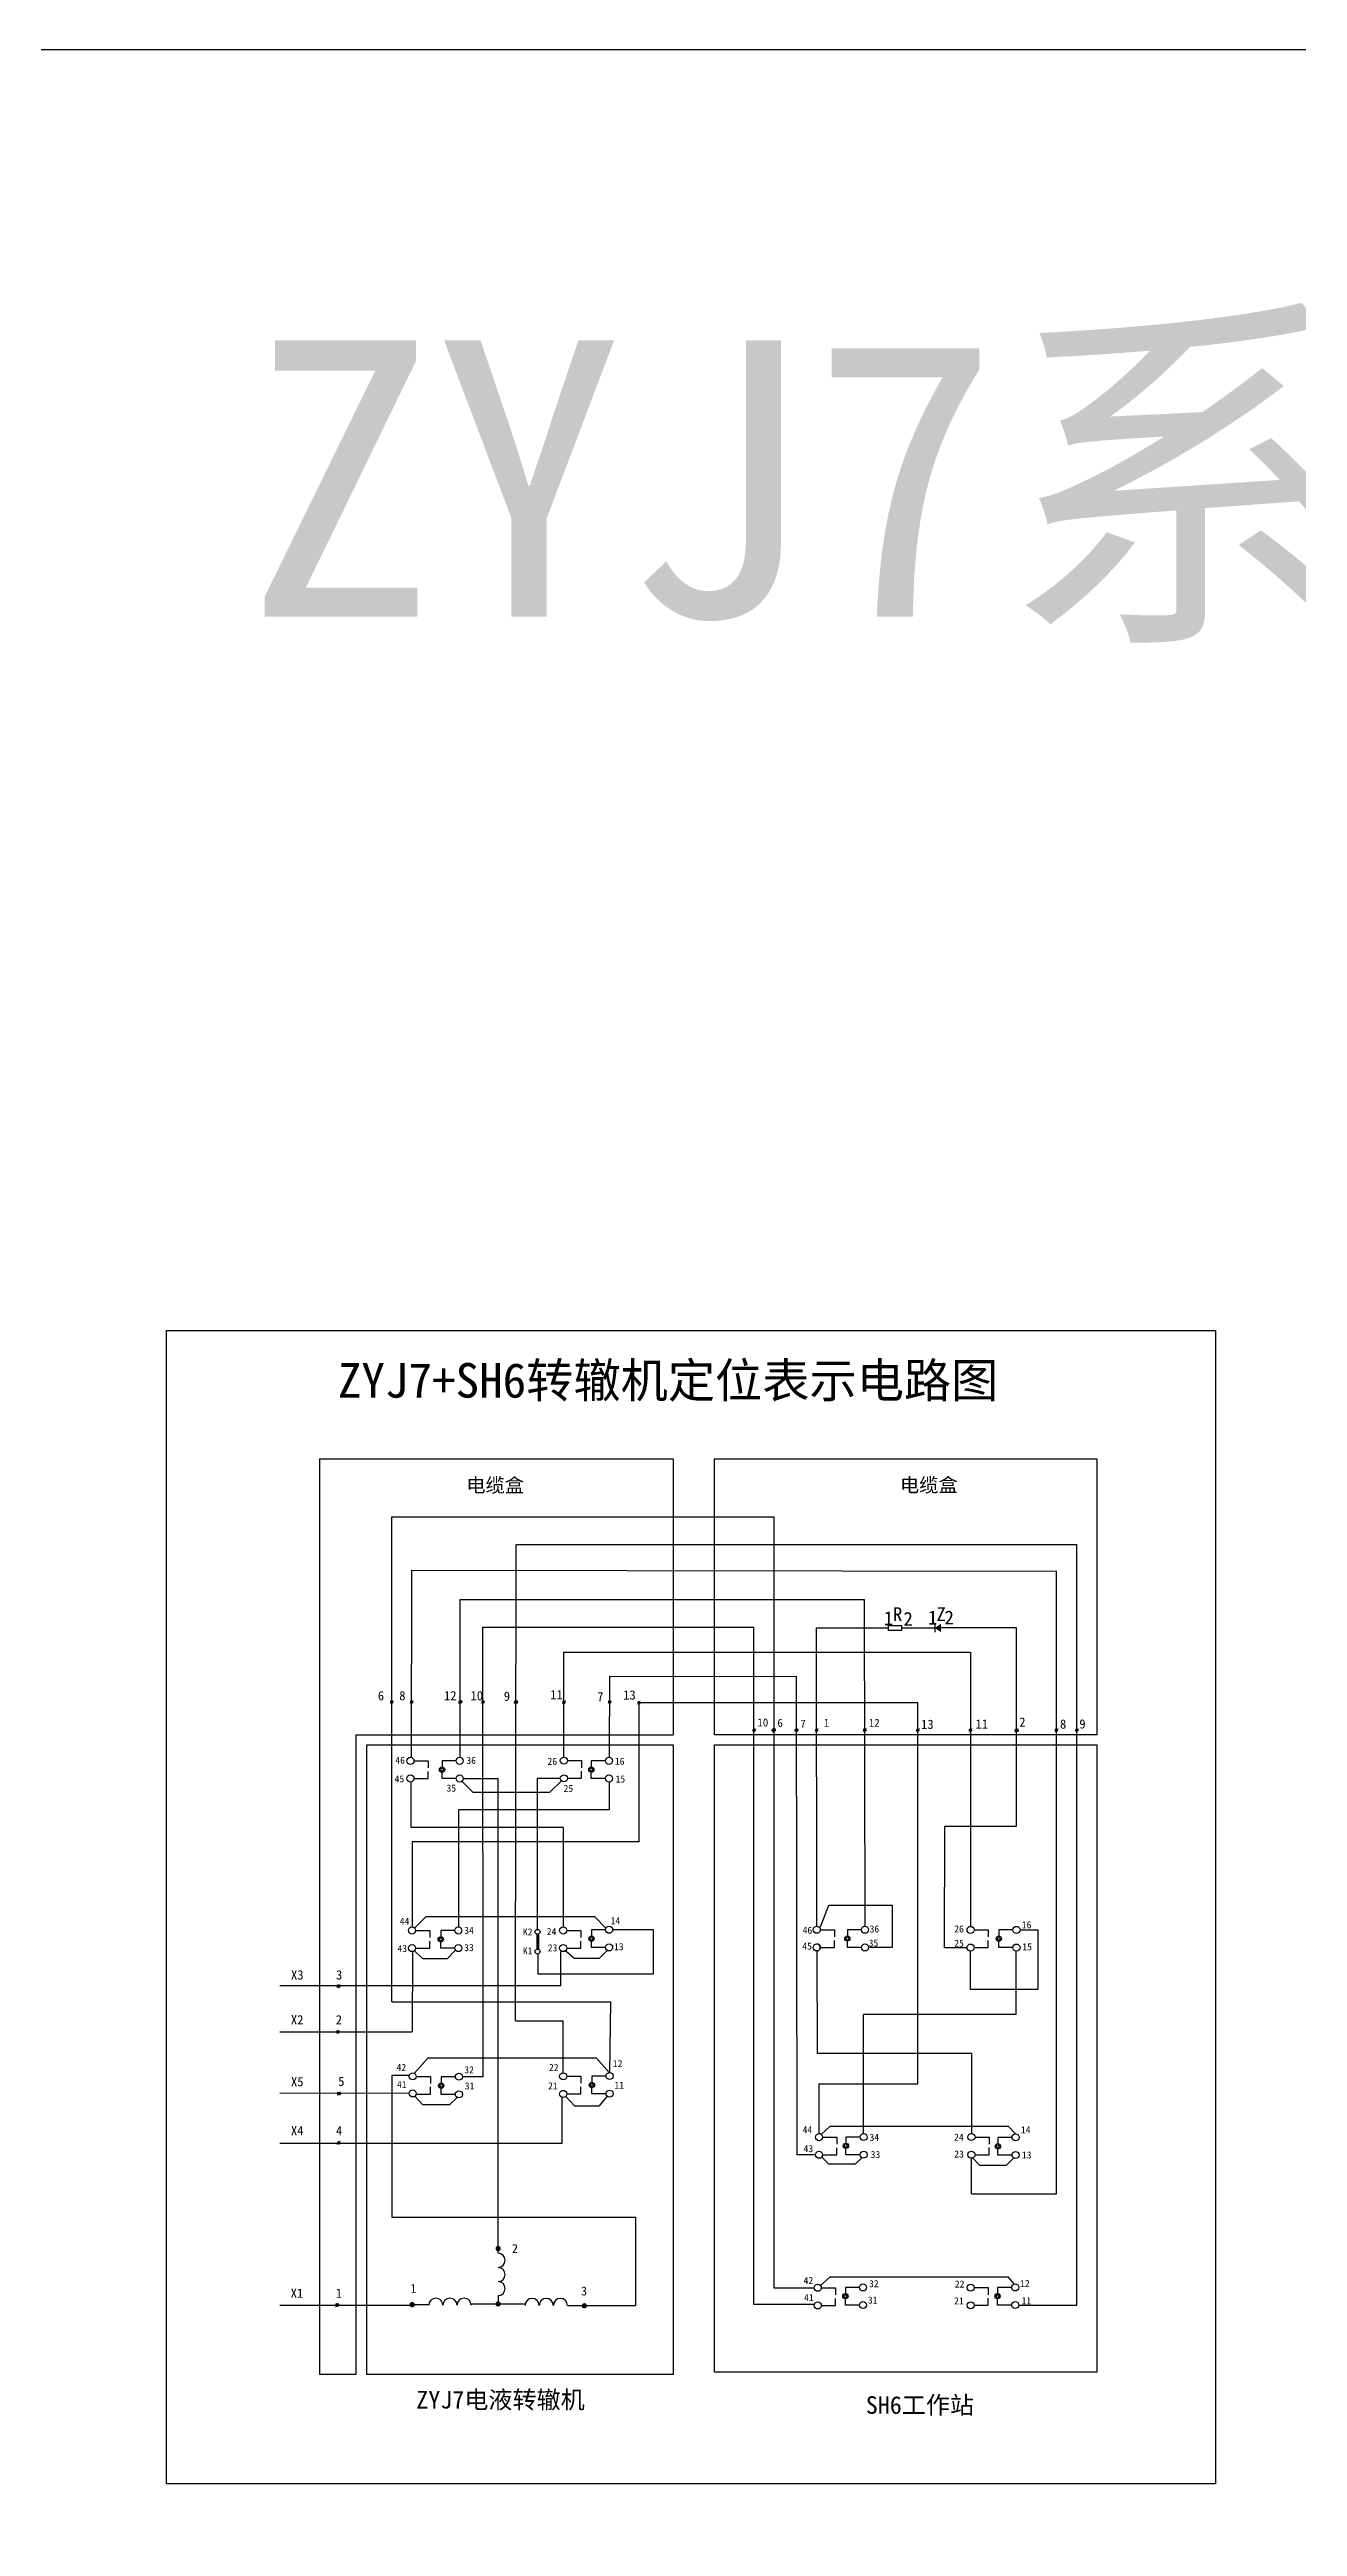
# Model space of a CAD drawing. Header units: millimetres. Extents: x 683 to 10813, y 550 to 4251.
# Drawn here: x 4080 to 5162, y 2103 to 4251 of the extents above; entities that cross this region are included whole.
import ezdxf
from ezdxf.enums import TextEntityAlignment as Align

# ---------------------------------------------------------------- set-up
doc = ezdxf.new("R2010")
doc.units = ezdxf.units.MM
doc.styles.get("Standard").update_dxf_attribs({"font": 'arial.ttf'})
doc.styles.add('宋体', font='SimSun.ttf')

# ---------------------------------------------------------------- blocks, each defined once
blk = doc.blocks.new('R')
blk.add_lwpolyline([(8, -1.6), (0, -1.6), (0, 1.6), (8, 1.6)], close=True)

msp = doc.modelspace()

# ---------------------------------------------------------------- hatches: boundary and pattern name
msp.add_hatch(color=256).paths.add_polyline_path([(4847.2, 2881.9), (4852.7, 2885.6), (4852.7, 2878.3)])
msp.add_hatch(color=256).paths.add_polyline_path([(4847.2, 2881.9), (4852.7, 2885.6), (4852.7, 2878.3)])

# ---------------------------------------------------------------- linework, layer by layer
for p, q in [((4314, 3028.6), (4314, 2234.6)), ((4314, 3028.6), (4620.6, 3028.6)), ((4620.6, 3028.6), (4620.6, 2789.3)), ((4376.6, 2978.2), (4708, 2978.2)), ((4376.6, 2557.7), (4376.6, 2978.2)), ((4376.6, 2978.2), (4708, 2978.2)), ((4708, 2309.5), (4708, 2978.2)), ((4484, 2541.4), (4484.5, 2954.4)), ((4484, 2541.4), (4484.5, 2954.4)), ((4484.5, 2954.4), (4970.5, 2954.4)), ((4484.5, 2954.4), (4970.5, 2954.4)), ((4970.5, 2294.8), (4970.5, 2954.4)), ((4393.8, 2769.5), (4394, 2932)), ((4394, 2932), (4952.7, 2931.1)), ((4952.7, 2453.2), (4952.7, 2931.1)), ((4436, 2769.6), (4436, 2906.5)), ((4436, 2906.5), (4786.3, 2906.5)), ((4787, 2623.3), (4786.3, 2906.5)), ((4787, 2623.3), (4786.3, 2906.5)), ((4455.8, 2492.6), (4455.6, 2882.7)), ((4455.6, 2882.7), (4690.4, 2882.7)), ((4455.8, 2492.6), (4455.6, 2882.7)), ((4455.6, 2882.7), (4690.4, 2882.7)), ((4690.4, 2295.3), (4690.4, 2882.7)), ((4745, 2623.3), (4744.9, 2881.9)), ((4847.2, 2885.6), (4847.2, 2878.3)), ((4847.2, 2885.6), (4847.2, 2878.3)), ((4918.2, 2882), (4852.7, 2882)), ((4525.9, 2770.1), (4525.9, 2860.8)), ((4525.9, 2860.8), (4877.8, 2860.8)), ((4878.2, 2860.8), (4878.2, 2623.2)), ((4565.4, 2770.1), (4565.5, 2840)), ((4565.4, 2770.1), (4565.5, 2839.5)), ((4565.5, 2840), (4727.5, 2839.9)), ((4727.9, 2425), (4727.5, 2839.9)), ((4591.2, 2696.6), (4591.2, 2817.3)), ((4592.4, 2817.3), (4832.5, 2817.3)), ((4592.4, 2817.3), (4832.5, 2817.3)), ((4832.5, 2486.6), (4832.5, 2817.3)), ((4345.5, 2789.3), (4345.5, 2234.6)), ((4345.5, 2789.3), (4620.6, 2789.3)), ((4432.4, 2766.7), (4420.2, 2766.7)), ((4420.2, 2766.7), (4420.2, 2760.6)), ((4432.4, 2766.7), (4420.2, 2766.7)), ((4420.2, 2766.7), (4420.2, 2760.6)), ((4420.2, 2751.4), (4420.2, 2757.6)), ((4420.2, 2751.4), (4420.2, 2757.6)), ((4432.4, 2751.4), (4420.2, 2751.4)), ((4432.4, 2751.4), (4420.2, 2751.4)), ((4438.6, 2751.4), (4468.8, 2751.4)), ((4468.8, 2346.1), (4468.8, 2751.4)), ((4522.7, 2751.4), (4502.6, 2751.4)), ((4522.7, 2751.4), (4502.6, 2751.4)), ((4502.6, 2751.4), (4502.7, 2620.5)), ((4523.7, 2749.5), (4513.5, 2739.4)), ((4528.9, 2766.9), (4541.1, 2766.9)), ((4528.9, 2751.6), (4541.1, 2751.6)), ((4541.1, 2766.9), (4541.1, 2760.7)), ((4541.1, 2751.6), (4541.1, 2757.7)), ((4561.8, 2766.7), (4549.6, 2766.7)), ((4549.6, 2766.7), (4549.6, 2760.6)), ((4561.8, 2766.7), (4549.6, 2766.7)), ((4549.6, 2766.7), (4549.6, 2760.6)), ((4549.6, 2751.4), (4549.6, 2757.6)), ((4549.6, 2751.4), (4549.6, 2757.6)), ((4561.8, 2751.4), (4549.6, 2751.4)), ((4561.8, 2751.4), (4549.6, 2751.4)), ((4393.3, 2748.2), (4393.3, 2709.1)), ((4437.6, 2748.7), (4446.9, 2739.4)), ((4446.9, 2739.4), (4513.5, 2739.4)), ((4565, 2748.2), (4565, 2724.5)), ((4565, 2748.2), (4565, 2724.5)), ((4393.3, 2709.1), (4525.4, 2709.1)), ((4434.9, 2623), (4434.9, 2724.5)), ((4435, 2724.5), (4565, 2724.5)), ((4525.5, 2623), (4525.5, 2708.6)), ((4591.2, 2696.6), (4394.2, 2696.6)), ((4394.2, 2696.6), (4394.2, 2622.6)), ((4396.3, 2621.6), (4406.2, 2631.4)), ((4396.3, 2621.6), (4406.2, 2631.4)), ((4552.6, 2631.4), (4406.2, 2631.4)), ((4552.6, 2631.4), (4406.2, 2631.4)), ((4562.3, 2621.7), (4552.6, 2631.4)), ((4562.3, 2621.7), (4552.6, 2631.4)), ((4748.1, 2622.8), (4755.4, 2641.6)), ((4755.4, 2641.6), (4810.3, 2641.6)), ((4783.7, 2620.2), (4771.5, 2620.2)), ((4771.5, 2620.2), (4771.5, 2614.1)), ((4783.7, 2620.2), (4771.5, 2620.2)), ((4771.5, 2620.2), (4771.5, 2614.1)), ((4810.3, 2641.6), (4810.3, 2604.9)), ((4394.6, 2601.2), (4394.3, 2531.7)), ((4396, 2602.3), (4403.4, 2595.3)), ((4397.3, 2619.6), (4409.5, 2619.6)), ((4397.3, 2619.6), (4409.5, 2619.6)), ((4397.3, 2604.3), (4409.5, 2604.3)), ((4397.3, 2604.3), (4409.5, 2604.3)), ((4409.5, 2619.6), (4409.5, 2613.4)), ((4409.5, 2619.6), (4409.5, 2613.4)), ((4409.5, 2604.3), (4409.5, 2610.4)), ((4409.5, 2604.3), (4409.5, 2610.4)), ((4431.4, 2619.6), (4419.1, 2619.6)), ((4419.1, 2619.6), (4419.1, 2613.5)), ((4431.4, 2619.6), (4419.1, 2619.6)), ((4419.1, 2619.6), (4419.1, 2613.5)), ((4419.1, 2604.3), (4419.1, 2610.4)), ((4431.4, 2604.3), (4419.1, 2604.3)), ((4431.6, 2602.3), (4424.9, 2595.3)), ((4502.3, 2616.6), (4502.3, 2603.1)), ((4502.3, 2616.6), (4502.3, 2603.1)), ((4503, 2616.3), (4503, 2603.4)), ((4503, 2616.3), (4503, 2603.4)), ((4503.2, 2599.2), (4503.2, 2582)), ((4503.2, 2599.2), (4503.2, 2582)), ((4503.7, 2616.6), (4503.7, 2603.1)), ((4503.7, 2616.6), (4503.7, 2603.1)), ((4523, 2601.4), (4523, 2571.5)), ((4527.5, 2601.9), (4534.6, 2595.6)), ((4527.5, 2601.9), (4534.6, 2595.6)), ((4549.7, 2620.2), (4549.7, 2614.1)), ((4562, 2620.2), (4549.7, 2620.2)), ((4549.7, 2620.2), (4549.7, 2614.1)), ((4562, 2620.2), (4549.7, 2620.2)), ((4549.7, 2604.9), (4549.7, 2611)), ((4549.7, 2604.9), (4549.7, 2611)), ((4562, 2604.9), (4549.7, 2604.9)), ((4562, 2604.9), (4549.7, 2604.9)), ((4563.5, 2602.5), (4556.8, 2595.6)), ((4563.5, 2602.5), (4556.8, 2595.6)), ((4603.4, 2620.2), (4568.1, 2620.2)), ((4603.4, 2582), (4603.4, 2620.2)), ((4771.5, 2604.9), (4771.5, 2611.1)), ((4771.5, 2604.9), (4771.5, 2611.1)), ((4783.7, 2604.9), (4771.5, 2604.9)), ((4783.7, 2604.9), (4771.5, 2604.9)), ((4810.3, 2604.9), (4789.8, 2604.9)), ((4875.2, 2604.7), (4855.7, 2604.7)), ((4855.7, 2604.7), (4855.7, 2604.7)), ((4855.7, 2604.7), (4855.7, 2604.7)), ((4878.3, 2568.4), (4878.3, 2601.8)), ((4902.8, 2620.1), (4902.8, 2614)), ((4915.1, 2620.1), (4902.8, 2620.1)), ((4902.8, 2620.1), (4902.8, 2614)), ((4915.1, 2620.1), (4902.8, 2620.1)), ((4902.8, 2604.8), (4902.8, 2611)), ((4902.8, 2604.8), (4902.8, 2611)), ((4915.1, 2604.8), (4902.8, 2604.8)), ((4915.1, 2604.8), (4902.8, 2604.8)), ((4917.8, 2586.5), (4917.8, 2601.7)), ((4917.8, 2546.7), (4917.8, 2601.7)), ((4921.2, 2620.1), (4936.6, 2620.1)), ((4936.6, 2620.1), (4936.6, 2568.4)), ((4403.4, 2595.3), (4424.9, 2595.3)), ((4503.2, 2582), (4603.4, 2582)), ((4534.6, 2595.6), (4556.8, 2595.6)), ((4534.6, 2595.6), (4556.8, 2595.6)), ((4376.6, 2557.7), (4566.1, 2557.7)), ((4566.1, 2557.7), (4565.4, 2496.4)), ((4936.6, 2568.4), (4878.3, 2568.4)), ((4483.9, 2541.4), (4525.3, 2541.4)), ((4483.9, 2541.4), (4525.3, 2541.4)), ((4525.2, 2496.3), (4525.2, 2541.4)), ((4525.2, 2496.3), (4525.2, 2541.4)), ((4917.8, 2546.7), (4785.6, 2546.7)), ((4785.6, 2485.7), (4785.6, 2546.7)), ((4785.6, 2443.6), (4785.6, 2546.7)), ((4785.6, 2485.7), (4785.6, 2535.2)), ((4917.8, 2546.7), (4790.7, 2546.7)), ((4279.7, 2531.7), (4394.3, 2531.7)), ((4392.1, 2493.8), (4376.8, 2493.8)), ((4396, 2495.6), (4407.5, 2508.7)), ((4396, 2495.6), (4407.5, 2508.7)), ((4397.9, 2493.1), (4410.1, 2493.1)), ((4554.1, 2508.9), (4407.5, 2508.9)), ((4554.1, 2508.9), (4407.5, 2508.9)), ((4410.1, 2493.1), (4410.1, 2486.9)), ((4431.8, 2492.8), (4419.5, 2492.8)), ((4419.5, 2492.8), (4419.5, 2486.6)), ((4431.8, 2492.8), (4419.5, 2492.8)), ((4419.5, 2492.8), (4419.5, 2486.6)), ((4455.8, 2492.6), (4438, 2492.6)), ((4528.3, 2493.2), (4540.5, 2493.2)), ((4528.3, 2493.2), (4540.5, 2493.2)), ((4540.5, 2493.2), (4540.5, 2487.1)), ((4540.5, 2493.2), (4540.5, 2487.1)), ((4550.1, 2493.4), (4550.1, 2487.3)), ((4562.3, 2493.4), (4550.1, 2493.4)), ((4550.1, 2493.4), (4550.1, 2487.3)), ((4562.3, 2493.4), (4550.1, 2493.4)), ((4565, 2496.4), (4554.1, 2508.9)), ((4565, 2496.4), (4554.1, 2508.9)), ((4391.8, 2478.3), (4279.7, 2478.4)), ((4396.5, 2475.8), (4403.7, 2468.3)), ((4396.5, 2475.8), (4403.7, 2468.3)), ((4397.9, 2477.8), (4410.1, 2477.8)), ((4410.1, 2477.8), (4410.1, 2483.9)), ((4419.5, 2477.5), (4419.5, 2483.6)), ((4419.5, 2477.5), (4419.5, 2483.6)), ((4431.8, 2477.5), (4419.5, 2477.5)), ((4431.8, 2477.5), (4419.5, 2477.5)), ((4433.2, 2474.9), (4426.7, 2468.3)), ((4433.2, 2474.9), (4426.7, 2468.3)), ((4524.4, 2435.3), (4524.4, 2475.1)), ((4524.4, 2435.3), (4524.4, 2475.1)), ((4527.4, 2475.7), (4534.9, 2467.5)), ((4527.4, 2475.7), (4534.9, 2467.5)), ((4528.3, 2477.9), (4540.5, 2477.9)), ((4528.3, 2477.9), (4540.5, 2477.9)), ((4540.5, 2477.9), (4540.5, 2484)), ((4540.5, 2477.9), (4540.5, 2484)), ((4550.1, 2478.1), (4550.1, 2484.2)), ((4550.1, 2478.1), (4550.1, 2484.2)), ((4562.3, 2478.1), (4550.1, 2478.1)), ((4562.3, 2478.1), (4550.1, 2478.1)), ((4563.3, 2475.8), (4556.4, 2467.5)), ((4563.3, 2475.8), (4556.4, 2467.5)), ((4747, 2443.4), (4747, 2486.6)), ((4747, 2486.6), (4832.5, 2486.6)), ((4426.7, 2468.3), (4403.7, 2468.3)), ((4426.7, 2468.3), (4403.7, 2468.3)), ((4534.9, 2467.5), (4556.4, 2467.5)), ((4534.9, 2467.5), (4556.4, 2467.5)), ((4747, 2443.4), (4747, 2461.5)), ((4749, 2443), (4756.5, 2450)), ((4749, 2443), (4756.5, 2450)), ((4756.5, 2450), (4910.8, 2450)), ((4756.5, 2450), (4910.8, 2450)), ((4917.3, 2443.2), (4910.8, 2450)), ((4917.3, 2443.2), (4910.8, 2450)), ((4279.7, 2435.3), (4524.4, 2435.3)), ((4279.7, 2435.3), (4524.4, 2435.3)), ((4750.1, 2440.4), (4762.3, 2440.4)), ((4750.1, 2440.4), (4762.3, 2440.4)), ((4762.3, 2440.4), (4762.3, 2434.3)), ((4762.3, 2440.4), (4762.3, 2434.3)), ((4762.3, 2425.1), (4762.3, 2431.2)), ((4762.3, 2425.1), (4762.3, 2431.2)), ((4782.6, 2440.5), (4770.3, 2440.5)), ((4770.3, 2440.5), (4770.3, 2434.4)), ((4782.6, 2440.5), (4770.3, 2440.5)), ((4770.3, 2440.5), (4770.3, 2434.4)), ((4770.3, 2425.2), (4770.3, 2431.4)), ((4770.3, 2425.2), (4770.3, 2431.4)), ((4902, 2440.2), (4902, 2434)), ((4914.3, 2440.2), (4902, 2440.2)), ((4902, 2440.2), (4902, 2434)), ((4914.3, 2440.2), (4902, 2440.2)), ((4902, 2424.9), (4902, 2431)), ((4902, 2424.9), (4902, 2431)), ((4744, 2425), (4727.5, 2425)), ((4744, 2425), (4727.5, 2425)), ((4749.3, 2423), (4755.4, 2417)), ((4749.3, 2423), (4755.4, 2417)), ((4750.1, 2425.1), (4762.3, 2425.1)), ((4750.1, 2425.1), (4762.3, 2425.1)), ((4778.4, 2417), (4755.4, 2417)), ((4778.4, 2417), (4755.4, 2417)), ((4782.6, 2425.2), (4770.3, 2425.2)), ((4782.6, 2425.2), (4770.3, 2425.2)), ((4784, 2422.6), (4778.4, 2417)), ((4784, 2422.6), (4778.4, 2417)), ((4879, 2411.1), (4879, 2422.2)), ((4879.9, 2422.6), (4886.2, 2415.8)), ((4879.9, 2422.6), (4886.2, 2415.8)), ((4909.2, 2415.8), (4886.2, 2415.8)), ((4909.2, 2415.8), (4886.2, 2415.8)), ((4914.3, 2424.9), (4902, 2424.9)), ((4914.3, 2424.9), (4902, 2424.9)), ((4915.5, 2422.2), (4909.2, 2415.8)), ((4915.5, 2422.2), (4909.2, 2415.8)), ((4909.2, 2415.8), (4909.2, 2415.8)), ((4909.2, 2415.8), (4909.2, 2415.8)), ((4588, 2362.8), (4588, 2294.5)), ((4468.8, 2339.7), (4468.8, 2341.5)), ((4742.9, 2309.5), (4708, 2309.5)), ((4742.9, 2309.5), (4708, 2309.5)), ((4748.3, 2311.7), (4756.5, 2319.4)), ((4748.3, 2311.7), (4756.5, 2319.4)), ((4748.9, 2309.8), (4761.2, 2309.8)), ((4748.9, 2309.8), (4761.2, 2309.8)), ((4756.5, 2319.4), (4910.8, 2319.4)), ((4756.5, 2319.4), (4910.8, 2319.4)), ((4761.2, 2309.8), (4761.2, 2303.6)), ((4761.2, 2309.8), (4761.2, 2303.6)), ((4761.2, 2294.5), (4761.2, 2300.6)), ((4761.2, 2294.5), (4761.2, 2300.6)), ((4782, 2310.1), (4769.8, 2310.1)), ((4769.8, 2310.1), (4769.8, 2304)), ((4782, 2310.1), (4769.8, 2310.1)), ((4769.8, 2310.1), (4769.8, 2304)), ((4769.8, 2294.8), (4769.8, 2301)), ((4769.8, 2294.8), (4769.8, 2301)), ((4881.5, 2309.9), (4893.7, 2309.9)), ((4881.5, 2309.9), (4893.7, 2309.9)), ((4893.7, 2309.9), (4893.7, 2303.8)), ((4893.7, 2309.9), (4893.7, 2303.8)), ((4893.7, 2294.6), (4893.7, 2300.7)), ((4893.7, 2294.6), (4893.7, 2300.7)), ((4901.7, 2310.1), (4901.7, 2304)), ((4914, 2310.1), (4901.7, 2310.1)), ((4901.7, 2310.1), (4901.7, 2304)), ((4914, 2310.1), (4901.7, 2310.1)), ((4901.7, 2294.8), (4901.7, 2300.9)), ((4901.7, 2294.8), (4901.7, 2300.9)), ((4916.5, 2313), (4910.8, 2319.4)), ((4916.5, 2313), (4910.8, 2319.4)), ((4279.7, 2294.6), (4392.2, 2294.6)), ((4408.4, 2295), (4396.1, 2295)), ((4445.5, 2295.8), (4492.6, 2295.8)), ((4546.1, 2294.5), (4588, 2294.5)), ((4743.2, 2295.3), (4690.4, 2295.3)), ((4743.2, 2295.3), (4690.4, 2295.3)), ((4743.2, 2295.3), (4743.2, 2295.3)), ((4743.2, 2295.3), (4743.2, 2295.3)), ((4748.9, 2294.5), (4761.2, 2294.5)), ((4748.9, 2294.5), (4761.2, 2294.5)), ((4782, 2294.8), (4769.8, 2294.8)), ((4782, 2294.8), (4769.8, 2294.8)), ((4878.2, 2291.7), (4878.2, 2291.6)), ((4878.2, 2291.7), (4878.2, 2291.6)), ((4881.5, 2294.6), (4893.7, 2294.6)), ((4881.5, 2294.6), (4893.7, 2294.6)), ((4914, 2294.8), (4901.7, 2294.8)), ((4914, 2294.8), (4901.7, 2294.8)), ((4920.1, 2294.8), (4970.5, 2294.8)), ((4345.5, 2234.6), (4314, 2234.6)), ((4345.5, 2234.6), (4314, 2234.6))]:
    msp.add_line(p, q)
at = {"color": 2}
for p, q in [((4393.8, 2769.5), (4394, 2932)), ((4394, 2932), (4952.7, 2931.1)), ((4952.7, 2391.4), (4952.7, 2931.1)), ((4744.9, 2881.9), (4807.3, 2881.9)), ((4745, 2623.3), (4744.9, 2881.9)), ((4818.3, 2881.9), (4821.9, 2881.9)), ((4821.9, 2881.9), (4847.1, 2881.9)), ((4918.2, 2882), (4852.7, 2882)), ((4918.2, 2710.1), (4918.2, 2882)), ((4525.9, 2770.1), (4525.9, 2860.8)), ((4525.9, 2860.8), (4877.8, 2860.8)), ((4878.2, 2860.8), (4878.2, 2623.2)), ((4395.9, 2766.7), (4408.1, 2766.7)), ((4395.9, 2766.7), (4408.1, 2766.7)), ((4395.9, 2751.4), (4408.1, 2751.4)), ((4395.9, 2751.4), (4408.1, 2751.4)), ((4408.1, 2766.7), (4408.1, 2760.5)), ((4408.1, 2766.7), (4408.1, 2760.5)), ((4408.1, 2751.4), (4408.1, 2757.5)), ((4408.1, 2751.4), (4408.1, 2757.5)), ((4438.6, 2751.4), (4468.8, 2751.4)), ((4468.8, 2346.1), (4468.8, 2751.4)), ((4523.7, 2749.5), (4513.5, 2739.4)), ((4528.9, 2766.9), (4541.1, 2766.9)), ((4528.9, 2751.6), (4541.1, 2751.6)), ((4541.1, 2766.9), (4541.1, 2760.7)), ((4541.1, 2751.6), (4541.1, 2757.7)), ((4393.3, 2748.2), (4393.3, 2709.1)), ((4437.6, 2748.7), (4446.9, 2739.4)), ((4446.9, 2739.4), (4513.5, 2739.4)), ((4393.3, 2709.1), (4525.4, 2709.1)), ((4525.5, 2623), (4525.5, 2708.6)), ((4855.8, 2604.7), (4855.9, 2710.1)), ((4855.9, 2710.1), (4918.2, 2710.1)), ((4523, 2601.4), (4523, 2571.5)), ((4528.3, 2619.6), (4540.5, 2619.6)), ((4528.3, 2619.6), (4540.5, 2619.6)), ((4528.3, 2604.3), (4540.5, 2604.3)), ((4528.3, 2604.3), (4540.5, 2604.3)), ((4540.5, 2619.6), (4540.5, 2613.4)), ((4540.5, 2619.6), (4540.5, 2613.4)), ((4540.5, 2604.3), (4540.5, 2610.4)), ((4540.5, 2604.3), (4540.5, 2610.4)), ((4745, 2601.8), (4745.4, 2512.8)), ((4748.1, 2620.2), (4760.3, 2620.2)), ((4748.1, 2620.2), (4760.3, 2620.2)), ((4748.1, 2604.9), (4760.3, 2604.9)), ((4748.1, 2604.9), (4760.3, 2604.9)), ((4760.3, 2620.2), (4760.3, 2614.1)), ((4760.3, 2620.2), (4760.3, 2614.1)), ((4760.3, 2604.9), (4760.3, 2611)), ((4760.3, 2604.9), (4760.3, 2611)), ((4875.2, 2604.7), (4855.7, 2604.7)), ((4881.4, 2620.1), (4893.6, 2620.1)), ((4881.4, 2620.1), (4893.6, 2620.1)), ((4881.4, 2604.8), (4893.6, 2604.8)), ((4881.4, 2604.8), (4893.6, 2604.8)), ((4893.6, 2620.1), (4893.6, 2614)), ((4893.6, 2620.1), (4893.6, 2614)), ((4893.6, 2604.8), (4893.6, 2610.9)), ((4893.6, 2604.8), (4893.6, 2610.9)), ((4523.2, 2571.6), (4279.7, 2571.5)), ((4879.3, 2512.8), (4745.4, 2512.8)), ((4879.2, 2512.8), (4879.1, 2443.6)), ((4392.1, 2493.8), (4376.8, 2493.8)), ((4376.8, 2493.8), (4376.8, 2371.1)), ((4397.9, 2493.1), (4410.1, 2493.1)), ((4410.1, 2493.1), (4410.1, 2486.9)), ((4391.8, 2478.3), (4279.7, 2478.4)), ((4397.9, 2477.8), (4410.1, 2477.8)), ((4410.1, 2477.8), (4410.1, 2483.9)), ((4882.1, 2440.5), (4894.4, 2440.5)), ((4882.1, 2440.5), (4894.4, 2440.5)), ((4894.4, 2440.5), (4894.4, 2434.4)), ((4894.4, 2440.5), (4894.4, 2434.4)), ((4894.4, 2425.2), (4894.4, 2431.3)), ((4894.4, 2425.2), (4894.4, 2431.3)), ((4879, 2391.4), (4879, 2422.2)), ((4882.1, 2425.2), (4894.4, 2425.2)), ((4882.1, 2425.2), (4894.4, 2425.2)), ((4879, 2391.4), (4952.7, 2391.4)), ((4376.8, 2371.1), (4588, 2371.1)), ((4588, 2371.1), (4588, 2294.5)), ((4468.8, 2339.7), (4468.8, 2341.5)), ((4468.8, 2303), (4468.8, 2297.4)), ((4468.8, 2303), (4468.8, 2297.4)), ((4279.7, 2294.6), (4392.2, 2294.6)), ((4408.4, 2295), (4396.1, 2295)), ((4445.5, 2295.8), (4492.6, 2295.8)), ((4528.9, 2294.5), (4541.3, 2294.5)), ((4528.9, 2294.5), (4541.3, 2294.5)), ((4546.1, 2294.5), (4588, 2294.5))]:
    msp.add_line(p, q, dxfattribs=at)
for points in [[(2953.4, 4250.5), (7369.9, 4250.5), (7369.9, 550), (2953.4, 550)], [(4656.3, 3028.6), (4987.7, 3028.6), (4987.7, 2789.3), (4656.4, 2789.3)], [(4355, 2780.7), (4620.6, 2780.7), (4620.6, 2234.6), (4355, 2234.6)], [(4656.4, 2780.7), (4987.8, 2780.7), (4987.8, 2236.6), (4656.4, 2236.6)]]:
    msp.add_lwpolyline(points, close=True)
at = {"color": 2, "linetype": 'ByBlock'}
msp.add_lwpolyline([(4181.3, 3139.8), (5090.6, 3139.8), (5090.6, 2139.8), (4181.3, 2139.8)], close=True, dxfattribs=at)
at = {"const_width": 0.292}
for points in [[(4376.6, 2817.7), (4374.8, 2816)], [(4376.6, 2817.7), (4374.8, 2816)], [(4376.6, 2817.7), (4378.4, 2819.5)], [(4376.6, 2817.7), (4378.4, 2819.5)], [(4393.9, 2817.7), (4392.1, 2816)], [(4393.9, 2817.7), (4392.1, 2816)], [(4393.9, 2817.7), (4395.7, 2819.5)], [(4393.9, 2817.7), (4395.7, 2819.5)], [(4436, 2817.7), (4434.2, 2816)], [(4436, 2817.7), (4434.2, 2816)], [(4436, 2817.7), (4437.8, 2819.5)], [(4436, 2817.7), (4437.8, 2819.5)], [(4455.7, 2817.7), (4453.9, 2816)], [(4455.7, 2817.7), (4453.9, 2816)], [(4455.7, 2817.7), (4457.5, 2819.5)], [(4455.7, 2817.7), (4457.5, 2819.5)], [(4484.3, 2817.7), (4482.5, 2816)], [(4484.3, 2817.7), (4482.5, 2816)], [(4484.3, 2817.7), (4486.1, 2819.5)], [(4484.3, 2817.7), (4486.1, 2819.5)], [(4525.9, 2817.6), (4524.1, 2815.8)], [(4525.9, 2817.6), (4524.1, 2815.8)], [(4525.9, 2817.6), (4527.7, 2819.4)], [(4525.9, 2817.6), (4527.7, 2819.4)], [(4565.5, 2817.7), (4563.7, 2816)], [(4565.5, 2817.7), (4563.7, 2816)], [(4565.5, 2817.7), (4567.3, 2819.5)], [(4565.5, 2817.7), (4567.3, 2819.5)], [(4591, 2817), (4589.2, 2815.2)], [(4591, 2817), (4589.2, 2815.2)], [(4591, 2817), (4592.8, 2818.7)], [(4591, 2817), (4592.8, 2818.7)], [(4690.7, 2793.3), (4688.9, 2791.5)], [(4690.7, 2793.3), (4688.9, 2791.5)], [(4690.7, 2793.3), (4692.5, 2795.1)], [(4690.7, 2793.3), (4692.5, 2795.1)], [(4708, 2793.3), (4706.2, 2791.5)], [(4708, 2793.3), (4706.2, 2791.5)], [(4708, 2793.3), (4709.8, 2795.1)], [(4708, 2793.3), (4709.8, 2795.1)], [(4727.5, 2793.3), (4725.7, 2791.5)], [(4727.5, 2793.3), (4725.7, 2791.5)], [(4727.5, 2793.3), (4729.3, 2795.1)], [(4727.5, 2793.3), (4729.3, 2795.1)], [(4745, 2793.3), (4743.2, 2791.5)], [(4745, 2793.3), (4743.2, 2791.5)], [(4745, 2793.3), (4746.8, 2795.1)], [(4745, 2793.3), (4746.8, 2795.1)], [(4786.6, 2793.4), (4784.8, 2791.6)], [(4786.6, 2793.4), (4784.8, 2791.6)], [(4786.6, 2793.4), (4788.4, 2795.2)], [(4786.6, 2793.4), (4788.4, 2795.2)], [(4832.5, 2793.3), (4830.7, 2791.5)], [(4832.5, 2793.3), (4830.7, 2791.5)], [(4832.5, 2793.3), (4834.3, 2795.1)], [(4832.5, 2793.3), (4834.3, 2795.1)], [(4878.2, 2793.3), (4876.4, 2791.5)], [(4878.2, 2793.3), (4876.4, 2791.5)], [(4878.2, 2793.3), (4880, 2795.1)], [(4878.2, 2793.3), (4880, 2795.1)], [(4918.2, 2793.3), (4916.4, 2791.5)], [(4918.2, 2793.3), (4916.4, 2791.5)], [(4918.2, 2793.3), (4920, 2795.1)], [(4918.2, 2793.3), (4920, 2795.1)], [(4952.7, 2793.3), (4950.9, 2791.5)], [(4952.7, 2793.3), (4950.9, 2791.5)], [(4952.7, 2793.3), (4954.5, 2795.1)], [(4952.7, 2793.3), (4954.5, 2795.1)], [(4970.5, 2793.3), (4968.7, 2791.5)], [(4970.5, 2793.3), (4968.7, 2791.5)], [(4970.5, 2793.3), (4972.2, 2795.1)], [(4970.5, 2793.3), (4972.2, 2795.1)], [(4330.6, 2571.4), (4328.8, 2569.6)], [(4330.6, 2571.4), (4328.8, 2569.6)], [(4330.6, 2571.4), (4332.4, 2573.2)], [(4330.6, 2571.4), (4332.4, 2573.2)], [(4329.9, 2531.7), (4328.1, 2530)], [(4329.9, 2531.7), (4328.1, 2530)], [(4329.9, 2531.7), (4331.7, 2533.5)], [(4329.9, 2531.7), (4331.7, 2533.5)], [(4330.8, 2478.2), (4329, 2476.4)], [(4330.8, 2478.2), (4329, 2476.4)], [(4330.8, 2478.2), (4332.6, 2480)], [(4330.8, 2478.2), (4332.6, 2480)], [(4330.6, 2435.5), (4328.8, 2433.7)], [(4330.6, 2435.5), (4328.8, 2433.7)], [(4330.6, 2435.5), (4332.4, 2437.3)], [(4330.6, 2435.5), (4332.4, 2437.3)], [(4329.1, 2294.7), (4327.3, 2292.9)], [(4329.1, 2294.7), (4327.3, 2292.9)], [(4329.1, 2294.7), (4330.9, 2296.5)], [(4329.1, 2294.7), (4330.9, 2296.5)]]:
    msp.add_lwpolyline(points, dxfattribs=at)
for points, const_width in [([(4375.8, 2817.7, 1), (4377.4, 2817.7, 1)], 1.56), ([(4375.8, 2817.7, 1), (4377.4, 2817.7, 1)], 1.56), ([(4393.1, 2817.7, 1), (4394.7, 2817.7, 1)], 1.56), ([(4393.1, 2817.7, 1), (4394.7, 2817.7, 1)], 1.56), ([(4435.2, 2817.7, 1), (4436.8, 2817.7, 1)], 1.56), ([(4435.2, 2817.7, 1), (4436.8, 2817.7, 1)], 1.56), ([(4454.9, 2817.7, 1), (4456.5, 2817.7, 1)], 1.56), ([(4454.9, 2817.7, 1), (4456.5, 2817.7, 1)], 1.56), ([(4483.5, 2817.7, 1), (4485.1, 2817.7, 1)], 1.56), ([(4483.5, 2817.7, 1), (4485.1, 2817.7, 1)], 1.56), ([(4525.1, 2817.6, 1), (4526.7, 2817.6, 1)], 1.56), ([(4525.1, 2817.6, 1), (4526.7, 2817.6, 1)], 1.56), ([(4564.7, 2817.7, 1), (4566.3, 2817.7, 1)], 1.56), ([(4564.7, 2817.7, 1), (4566.3, 2817.7, 1)], 1.56), ([(4590.2, 2817, 1), (4591.7, 2817, 1)], 1.56), ([(4590.2, 2817, 1), (4591.7, 2817, 1)], 1.56), ([(4689.9, 2793.3, 1), (4691.5, 2793.3, 1)], 1.56), ([(4689.9, 2793.3, 1), (4691.5, 2793.3, 1)], 1.56), ([(4707.2, 2793.3, 1), (4708.8, 2793.3, 1)], 1.56), ([(4707.2, 2793.3, 1), (4708.8, 2793.3, 1)], 1.56), ([(4726.7, 2793.3, 1), (4728.3, 2793.3, 1)], 1.56), ([(4726.7, 2793.3, 1), (4728.3, 2793.3, 1)], 1.56), ([(4744.2, 2793.3, 1), (4745.7, 2793.3, 1)], 1.56), ([(4744.2, 2793.3, 1), (4745.7, 2793.3, 1)], 1.56), ([(4785.8, 2793.4, 1), (4787.4, 2793.4, 1)], 1.56), ([(4785.8, 2793.4, 1), (4787.4, 2793.4, 1)], 1.56), ([(4831.8, 2793.3, 1), (4833.3, 2793.3, 1)], 1.56), ([(4831.8, 2793.3, 1), (4833.3, 2793.3, 1)], 1.56), ([(4877.4, 2793.3, 1), (4879, 2793.3, 1)], 1.56), ([(4877.4, 2793.3, 1), (4879, 2793.3, 1)], 1.56), ([(4917.4, 2793.3, 1), (4918.9, 2793.3, 1)], 1.56), ([(4917.4, 2793.3, 1), (4918.9, 2793.3, 1)], 1.56), ([(4951.9, 2793.3, 1), (4953.5, 2793.3, 1)], 1.56), ([(4951.9, 2793.3, 1), (4953.5, 2793.3, 1)], 1.56), ([(4969.7, 2793.3, 1), (4971.2, 2793.3, 1)], 1.56), ([(4969.7, 2793.3, 1), (4971.2, 2793.3, 1)], 1.56), ([(4329.8, 2571.4, 1), (4331.4, 2571.4, 1)], 1.56), ([(4329.8, 2571.4, 1), (4331.4, 2571.4, 1)], 1.56), ([(4329.1, 2531.7, 1), (4330.7, 2531.7, 1)], 1.56), ([(4329.1, 2531.7, 1), (4330.7, 2531.7, 1)], 1.56), ([(4330, 2478.2, 1), (4331.6, 2478.2, 1)], 1.56), ([(4330, 2478.2, 1), (4331.6, 2478.2, 1)], 1.56), ([(4329.9, 2435.5, 1), (4331.4, 2435.5, 1)], 1.56), ([(4329.9, 2435.5, 1), (4331.4, 2435.5, 1)], 1.56), ([(4467.7, 2343.8, 1), (4470, 2343.8, 1)], 2.29), ([(4467.7, 2343.8, 1), (4470, 2343.8, 1)], 2.29), ([(4467.7, 2295.8, 1), (4470, 2295.8, 1)], 2.29), ([(4467.7, 2295.8, 1), (4470, 2295.8, 1)], 2.29), ([(4328.3, 2294.7, 1), (4329.9, 2294.7, 1)], 1.56), ([(4328.3, 2294.7, 1), (4329.9, 2294.7, 1)], 1.56), ([(4393.2, 2295.2, 1), (4395.5, 2295.2, 1)], 2.29), ([(4393.2, 2295.2, 1), (4395.5, 2295.2, 1)], 2.29), ([(4542.4, 2294.2, 1), (4544.7, 2294.2, 1)], 2.29), ([(4542.4, 2294.2, 1), (4544.7, 2294.2, 1)], 2.29)]:
    msp.add_lwpolyline(points, format="xyb", close=True, dxfattribs=dict(const_width=const_width))
for centre, radius in [((4436.2, 2818), 1.22), ((4436.2, 2818), 1.22), ((4484.3, 2817.5), 1.22), ((4484.3, 2817.5), 1.22), ((4707.6, 2793.4), 1.22), ((4707.6, 2793.4), 1.22), ((4727.5, 2793.4), 1.22), ((4727.5, 2793.4), 1.22), ((4918.3, 2793.1), 1.22), ((4918.3, 2793.1), 1.22), ((4392.8, 2766.7), 3.06), ((4392.8, 2766.7), 3.06), ((4392.8, 2751.4), 3.06), ((4392.8, 2751.4), 3.06), ((4420.2, 2759.1), 2.29), ((4420.2, 2759.1), 2.29), ((4420.2, 2759.1), 1.22), ((4420.2, 2759.1), 1.22), ((4435.5, 2766.7), 3.06), ((4435.5, 2766.7), 3.06), ((4435.5, 2751.4), 3.06), ((4435.5, 2751.4), 3.06), ((4525.8, 2766.9), 3.06), ((4525.8, 2766.9), 3.06), ((4525.8, 2751.6), 3.06), ((4525.8, 2751.6), 3.06), ((4549.6, 2759.1), 2.29), ((4549.6, 2759.1), 2.29), ((4549.6, 2759.1), 1.22), ((4549.6, 2759.1), 1.22), ((4564.9, 2766.7), 3.06), ((4564.9, 2766.7), 3.06), ((4564.9, 2751.4), 3.06), ((4564.9, 2751.4), 3.06), ((4394.2, 2619.6), 3.06), ((4394.2, 2619.6), 3.06), ((4434.4, 2619.6), 3.06), ((4434.4, 2619.6), 3.06), ((4503, 2618.4), 2.12), ((4503, 2618.4), 2.12), ((4525.2, 2619.6), 3.06), ((4525.2, 2619.6), 3.06), ((4565, 2620.2), 3.06), ((4565, 2620.2), 3.06), ((4745, 2620.2), 3.06), ((4745, 2620.2), 3.06), ((4786.8, 2620.2), 3.06), ((4786.8, 2620.2), 3.06), ((4878.3, 2620.1), 3.06), ((4878.3, 2620.1), 3.06), ((4918.1, 2620.1), 3.06), ((4918.1, 2620.1), 3.06), ((4394.2, 2604.3), 3.06), ((4394.2, 2604.3), 3.06), ((4419.1, 2611.9), 2.29), ((4419.1, 2611.9), 2.29), ((4419.1, 2611.9), 1.22), ((4419.1, 2611.9), 1.22), ((4434.4, 2604.3), 3.06), ((4434.4, 2604.3), 3.06), ((4503, 2601.3), 2.12), ((4503, 2601.3), 2.12), ((4525.2, 2604.3), 3.06), ((4525.2, 2604.3), 3.06), ((4549.7, 2612.5), 2.29), ((4549.7, 2612.5), 2.29), ((4549.7, 2612.5), 1.22), ((4549.7, 2612.5), 1.22), ((4565, 2604.9), 3.06), ((4565, 2604.9), 3.06), ((4745, 2604.9), 3.06), ((4771.5, 2612.6), 2.29), ((4771.5, 2612.6), 2.29), ((4771.5, 2612.6), 1.22), ((4771.5, 2612.6), 1.22), ((4786.8, 2604.9), 3.06), ((4786.8, 2604.9), 3.06), ((4878.3, 2604.8), 3.06), ((4878.3, 2604.8), 3.06), ((4902.8, 2612.5), 2.29), ((4902.8, 2612.5), 2.29), ((4902.8, 2612.5), 1.22), ((4902.8, 2612.5), 1.22), ((4918.1, 2604.8), 3.06), ((4918.1, 2604.8), 3.06), ((4330.5, 2571.2), 1.22), ((4330.5, 2571.2), 1.22), ((4394.8, 2493.1), 3.06), ((4394.8, 2493.1), 3.06), ((4434.8, 2492.8), 3.06), ((4434.8, 2492.8), 3.06), ((4525.2, 2493.2), 3.06), ((4525.2, 2493.2), 3.06), ((4565.4, 2493.4), 3.06), ((4565.4, 2493.4), 3.06), ((4330.9, 2478.2), 1.22), ((4330.9, 2478.2), 1.22), ((4394.8, 2478.3), 3.06), ((4394.8, 2478.3), 3.06), ((4419.5, 2485.1), 2.29), ((4419.5, 2485.1), 2.29), ((4419.5, 2485.1), 1.22), ((4419.5, 2485.1), 1.22), ((4434.8, 2477.5), 3.06), ((4434.8, 2477.5), 3.06), ((4525.2, 2477.9), 3.06), ((4525.2, 2477.9), 3.06), ((4550.1, 2485.7), 2.29), ((4550.1, 2485.7), 2.29), ((4550.1, 2485.7), 1.22), ((4550.1, 2485.7), 1.22), ((4565.4, 2478.1), 3.06), ((4565.4, 2478.1), 3.06), ((4747, 2440.4), 3.06), ((4747, 2440.4), 3.06), ((4747, 2425.1), 3.06), ((4747, 2425.1), 3.06), ((4770.3, 2432.9), 2.29), ((4770.3, 2432.9), 2.29), ((4770.3, 2432.9), 1.22), ((4770.3, 2432.9), 1.22), ((4785.6, 2440.5), 3.06), ((4785.6, 2440.5), 3.06), ((4785.6, 2425.2), 3.06), ((4785.6, 2425.2), 3.06), ((4879.1, 2440.5), 3.06), ((4879.1, 2440.5), 3.06), ((4879.1, 2425.2), 3.06), ((4879.1, 2425.2), 3.06), ((4902, 2432.5), 2.29), ((4902, 2432.5), 2.29), ((4902, 2432.5), 1.22), ((4902, 2432.5), 1.22), ((4917.3, 2440.2), 3.06), ((4917.3, 2440.2), 3.06), ((4917.3, 2424.9), 3.06), ((4917.3, 2424.9), 3.06), ((4745.9, 2309.8), 3.06), ((4745.9, 2309.8), 3.06), ((4769.8, 2302.5), 2.29), ((4769.8, 2302.5), 2.29), ((4769.8, 2302.5), 1.22), ((4769.8, 2302.5), 1.22), ((4785.1, 2310.1), 3.06), ((4785.1, 2310.1), 3.06), ((4878.4, 2309.9), 3.06), ((4878.4, 2309.9), 3.06), ((4901.7, 2302.5), 2.29), ((4901.7, 2302.5), 2.29), ((4901.7, 2302.5), 1.22), ((4901.7, 2302.5), 1.22), ((4917, 2310.1), 3.06), ((4917, 2310.1), 3.06), ((4329.3, 2295), 1.22), ((4329.3, 2295), 1.22), ((4745.9, 2294.5), 3.06), ((4745.9, 2294.5), 3.06), ((4785.1, 2294.8), 3.06), ((4785.1, 2294.8), 3.06), ((4878.4, 2294.6), 3.06), ((4878.4, 2294.6), 3.06), ((4917, 2294.8), 3.06), ((4917, 2294.8), 3.06)]:
    msp.add_circle(centre, radius)
msp.add_arc((4745, 2604.9), 3.06, 270.003, 89.997)
at = {"color": 2}
for centre, start, end in [((4468.8, 2333.6), 270, 90), ((4468.8, 2333.6), 270, 90), ((4468.8, 2321.3), 270, 90), ((4468.8, 2321.3), 270, 90), ((4414.8, 2294.7), 0, 180), ((4414.8, 2294.7), 0, 180), ((4427.1, 2294.7), 0, 180), ((4427.1, 2294.7), 0, 180), ((4439.3, 2294.7), 0, 180), ((4439.3, 2294.7), 0, 180), ((4468.8, 2309.1), 270, 90), ((4468.8, 2309.1), 270, 90), ((4498.3, 2294.5), 0, 180), ((4498.3, 2294.5), 0, 180), ((4510.5, 2294.5), 0, 180), ((4510.5, 2294.5), 0, 180), ((4522.8, 2294.5), 0, 180), ((4522.8, 2294.5), 0, 180)]:
    msp.add_arc(centre, 6.12, start, end, dxfattribs=at)

# ---------------------------------------------------------------- block references
at = {"xscale": 1.377000000025146, "yscale": 1.377000000025146, "zscale": 1.377000000025146}
msp.add_blockref('R', (4807.3, 2881.9), dxfattribs=at)
msp.add_blockref('R', (4807.3, 2881.9), dxfattribs=at)

# ---------------------------------------------------------------- texts
at = {"style": '宋体'}
for s, height, p in [('R', 12, (4811, 2887.9)), ('R', 12, (4811, 2887.9)), ('Z', 12, (4848.7, 2887.9)), ('Z', 12, (4848.7, 2887.9)), ('1', 12, (4803.1, 2884.3)), ('1', 12, (4803.1, 2884.3)), ('2', 12, (4820.1, 2883.8)), ('2', 12, (4820.1, 2883.8)), ('1', 12, (4841.4, 2884.9)), ('1', 12, (4841.4, 2884.9)), ('2', 12, (4855.7, 2885)), ('2', 12, (4855.7, 2885)), ('2', 8, (4920.5, 2796.3)), ('2', 8, (4920.5, 2796.3)), ('45', 6.12, (4379.1, 2748)), ('45', 6.12, (4379.1, 2748)), ('46', 6.12, (4379.7, 2764.2)), ('46', 6.12, (4379.7, 2764.2)), ('36', 6.12, (4441.3, 2764)), ('36', 6.12, (4441.3, 2764)), ('26', 6.12, (4511.6, 2763.2)), ('26', 6.12, (4511.6, 2763.2)), ('16', 6.12, (4570, 2763.3)), ('16', 6.12, (4570, 2763.3)), ('15', 6.12, (4570.6, 2747.9)), ('15', 6.12, (4570.6, 2747.9)), ('35', 6.12, (4424.1, 2740)), ('35', 6.12, (4424.1, 2740)), ('25', 6.12, (4525.5, 2739.7)), ('25', 6.12, (4525.5, 2739.7)), ('34', 6.12, (4439.4, 2616.6)), ('34', 6.12, (4439.4, 2616.6)), ('K2', 6.12, (4490.3, 2615.3)), ('14', 6.12, (4566.3, 2625)), ('14', 6.12, (4566.3, 2625)), ('36', 6.12, (4790.8, 2617.9)), ('36', 6.12, (4790.8, 2617.9)), ('16', 6.12, (4922.7, 2621.5)), ('33', 6.12, (4439.4, 2601.7)), ('33', 6.12, (4439.4, 2601.7)), ('K1', 6.12, (4490.3, 2598.9)), ('13', 6.12, (4569.3, 2602.5)), ('13', 6.12, (4569.3, 2602.5)), ('35', 6.12, (4790, 2605.7)), ('35', 6.12, (4790, 2605.7)), ('15', 6.12, (4923.2, 2602.4)), ('15', 6.12, (4923.2, 2602.4)), ('32', 6.12, (4439.5, 2495.7)), ('32', 6.12, (4439.5, 2495.7)), ('12', 6.12, (4568.2, 2501.1)), ('12', 6.12, (4568.2, 2501.1)), ('31', 6.12, (4439.9, 2481.8)), ('31', 6.12, (4439.9, 2481.8)), ('11', 6.12, (4569.6, 2482.4)), ('11', 6.12, (4569.6, 2482.4)), ('14', 6.12, (4921.9, 2443.7)), ('14', 6.12, (4921.9, 2443.7)), ('34', 6.12, (4790.7, 2437.2)), ('34', 6.12, (4790.7, 2437.2)), ('33', 6.12, (4791.7, 2422.3)), ('33', 6.12, (4791.7, 2422.3)), ('13', 6.12, (4922.8, 2421.9)), ('13', 6.12, (4922.8, 2421.9)), ('31', 6.12, (4789.3, 2296.1)), ('31', 6.12, (4789.3, 2296.1)), ('32', 6.12, (4790.3, 2310.3)), ('32', 6.12, (4790.3, 2310.3)), ('12', 6.12, (4921.3, 2310.4)), ('12', 6.12, (4921.3, 2310.4)), ('11', 6.12, (4922.5, 2295.5)), ('11', 6.12, (4922.5, 2295.5))]:
    msp.add_text(s, height=height, dxfattribs=at).set_placement(p)
for s, p in [('44', (4391.9, 2624.6)), ('24', (4519.3, 2615.6)), ('24', (4519.3, 2615.6)), ('46', (4741.1, 2616.8)), ('46', (4741.1, 2616.8)), ('26', (4872.5, 2617.9)), ('26', (4872.5, 2617.9)), ('43', (4389.9, 2600.9)), ('43', (4389.9, 2600.9)), ('23', (4520.2, 2601.5)), ('23', (4520.2, 2601.5)), ('45', (4740.8, 2603)), ('45', (4740.8, 2603)), ('25', (4872.5, 2605.5)), ('25', (4872.5, 2605.5)), ('42', (4389.1, 2497.8)), ('42', (4389.1, 2497.8)), ('22', (4521.2, 2497.8)), ('22', (4521.2, 2497.8)), ('41', (4389.5, 2483)), ('41', (4389.5, 2483)), ('21', (4520.4, 2481.8)), ('21', (4520.4, 2481.8)), ('44', (4741, 2443.7)), ('44', (4741, 2443.7)), ('43', (4741.9, 2427.4)), ('43', (4741.9, 2427.4)), ('24', (4872.3, 2437.3)), ('24', (4872.3, 2437.3)), ('23', (4872.5, 2422.7)), ('23', (4872.5, 2422.7)), ('42', (4741.9, 2313)), ('42', (4741.9, 2313)), ('41', (4742.3, 2298.2)), ('41', (4742.3, 2298.2)), ('21', (4872.4, 2295.4)), ('21', (4872.4, 2295.4)), ('22', (4873, 2310)), ('22', (4873, 2310))]:
    msp.add_text(s, height=6.12, dxfattribs=at).set_placement(p, align=Align.RIGHT)
at = {"insert": (4251.3, 3998.3), "char_height": 239.479, "attachment_point": 1}
msp.add_mtext_dynamic_manual_height_columns('{\\fSimSun|b0|i0|c134|p2;ZYJ7系列}', width=1516.485, gutter_width=1197.4, heights=[0], dxfattribs=at)
at = {"insert": (4329.9, 3111.6), "char_height": 30, "width": 937.619, "attachment_point": 1, "style": '宋体'}
msp.add_mtext('{\\fSimSun|b1|i0|c134|p2;ZYJ7+SH6转辙机定位表示电路图}', dxfattribs=at)
at = {"attachment_point": 1, "style": '宋体'}
for s, insert, char_height in [('{\\fYouYuan|b1|i0|c134|p49;电缆盒}', (4441.2, 3011.8), 12.24), ('{\\fYouYuan|b1|i0|c134|p49;电缆盒}', (4441.2, 3011.8), 12.24), ('{\\fYouYuan|b1|i0|c134|p49;电缆盒}', (4817.1, 3012), 12.24), ('{\\fYouYuan|b1|i0|c134|p49;电缆盒}', (4817.1, 3012), 12.24), ('6', (4364.6, 2827.2), 8), ('6', (4364.6, 2827.2), 8), ('8', (4383.1, 2827.2), 8), ('8', (4383.1, 2827.2), 8), ('12', (4421.9, 2827.2), 8), ('12', (4421.9, 2827.2), 8), ('10', (4444.9, 2827.2), 8), ('10', (4444.9, 2827.2), 8), ('9', (4473.7, 2826.7), 8), ('9', (4473.7, 2826.7), 8), ('11', (4514, 2828.1), 8), ('11', (4514, 2828.1), 8), ('7', (4554.7, 2826.4), 8), ('7', (4554.7, 2826.4), 8), ('13', (4577.2, 2827.8), 8), ('13', (4577.2, 2827.8), 8), ('10', (4693.6, 2803.4), 6.88), ('10', (4693.6, 2803.4), 6.88), ('6', (4710.9, 2803), 6.88), ('6', (4710.9, 2803), 6.88), ('7', (4730.8, 2802.4), 6.88), ('7', (4730.8, 2802.4), 6.88), ('1', (4751.1, 2803.2), 6.88), ('1', (4751.1, 2803.2), 6.88), ('12', (4790.1, 2803.1), 6.88), ('12', (4790.1, 2803.1), 6.88), ('13', (4835.4, 2802.4), 8), ('11', (4882.6, 2802.7), 8), ('11', (4882.6, 2802.7), 8), ('8', (4955.8, 2802.6), 8), ('8', (4955.8, 2802.6), 8), ('9', (4972.6, 2802.7), 8), ('9', (4972.6, 2802.7), 8), ('X3', (4289.3, 2585.1), 8), ('3', (4328.3, 2585.1), 8), ('X2', (4289.2, 2546.2), 8), ('2', (4328.1, 2546.2), 8), ('X5', (4289.3, 2492.5), 8), ('5', (4330.2, 2492.8), 8), ('X4', (4289.2, 2450.1), 8), ('4', (4328.3, 2450.1), 8), ('2', (4480.8, 2347.7), 7.65), ('2', (4480.8, 2347.7), 7.65), ('X1', (4289, 2309.1), 8), ('1', (4328.1, 2309.1), 8), ('1', (4392.8, 2313.1), 7.65), ('1', (4392.8, 2313.1), 7.65), ('3', (4540.7, 2310.8), 7.65), ('3', (4540.7, 2310.8), 7.65), ('ZYJ7{\\fSimSun|b1|i0|c134|p2;电液转辙机}', (4397.9, 2220.4), 15.3), ('SH6{\\fSimSun|b1|i0|c134|p2;工作站}', (4787.5, 2215.8), 15.3), ('SH6{\\fSimSun|b1|i0|c134|p2;工作站}', (4787.5, 2215.8), 15.3)]:
    msp.add_mtext(s, dxfattribs=dict(at, insert=insert, char_height=char_height))

doc.saveas('drawing.dxf')
